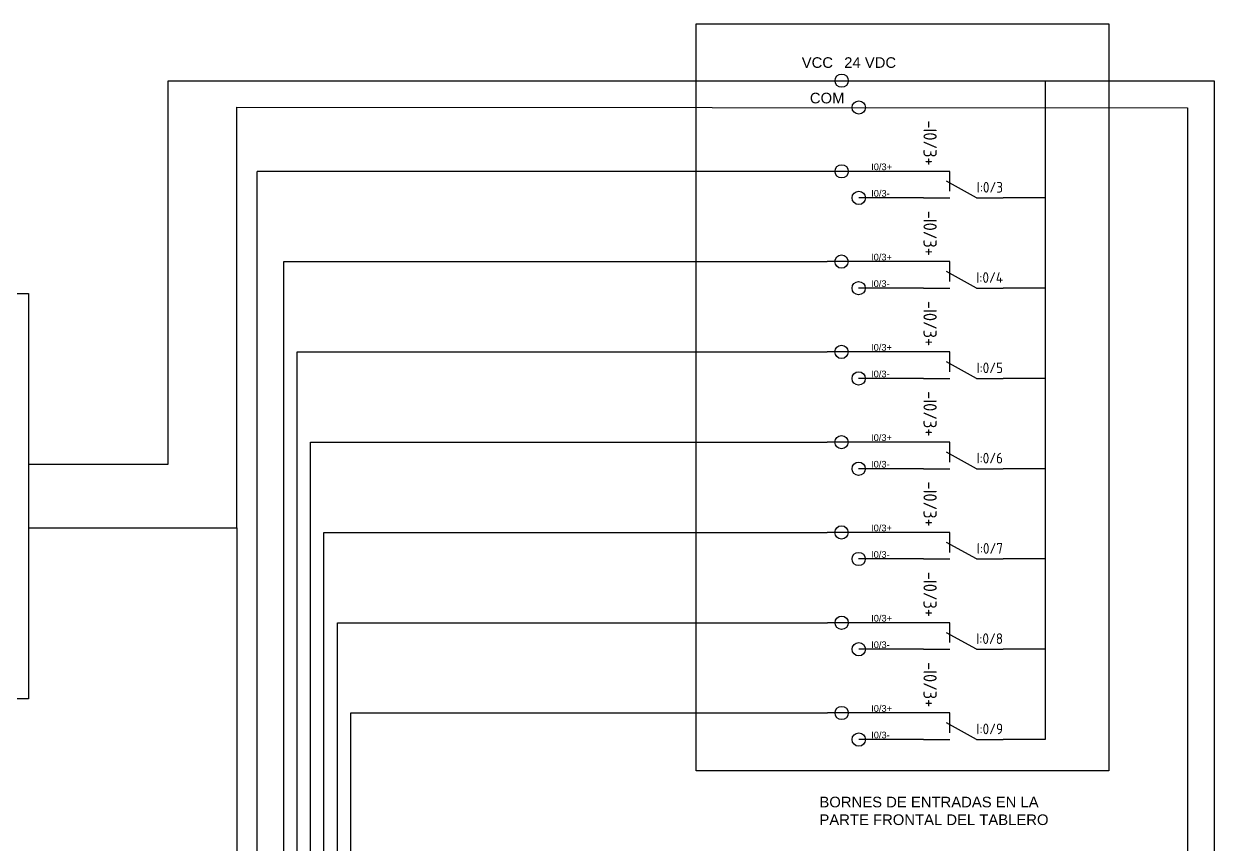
# Model space of a CAD drawing. Header units: inches. Extents: x 106 to 3517, y 102 to 1557.
# Drawn here: x 551.9 to 1000.4, y 411.1 to 720.1 of the extents above; entities that cross this region are included whole.
import ezdxf
from ezdxf.enums import TextEntityAlignment as Align

# ---------------------------------------------------------------- set-up
doc = ezdxf.new("R2010")
doc.units = ezdxf.units.IN
doc.header["$MEASUREMENT"] = 0
for name, color, linetype in [('07', 7, 'Continuous'), ('LOCBOX', 92, 'Continuous'), ('RED_14_THHN', 1, 'Continuous'), ('SYMS', 7, 'Continuous'), ('TAGS', 150, 'Continuous'), ('TERMS', 123, 'Continuous'), ('WIRENO', 72, 'Continuous'), ('WIRES', 250, 'Continuous'), ('YEL_14_THHN', 2, 'Continuous')]:
    doc.layers.add(name, color=color, linetype=linetype)
doc.styles.get("Standard").update_dxf_attribs({"font": 'arial.ttf'})
doc.styles.add('WD_IEC', font='ISOCP2.shx', dxfattribs={"width": 0.9, "height": 4})

# ---------------------------------------------------------------- blocks, each defined once
blk = doc.blocks.new('VCR23')
for p, q in [((0, 2.5), (0, 7.5)), ((0, 2.5), (-3.125, -3.125)), ((-5, -2.5), (-5, -7.5)), ((-1.25, -2.5), (-5, -2.5)), ((0, -7.5), (0, -2.5))]:
    blk.add_line(p, q)
at = {"style": 'WD_IEC'}
for tag, p in [('INST', (-10.25, 7.75)), ('LOC', (-10.25, 4.25)), ('TAG2', (-10.25, 0.75)), ('XREF', (-10.25, -3.75)), ('DESC1', (-10.25, -7.6)), ('DESC2', (-10.25, -11.1)), ('DESC3', (-10.25, -14.6))]:
    blk.add_attdef(tag, text='', height=2.5, dxfattribs=at).set_placement(p, align=Align.RIGHT)
blk.add_attdef('TERM01', text='', height=2, rotation=90, dxfattribs=at).set_placement((-1, 7.5), align=Align.RIGHT)
at = {"style": 'WD_IEC', "flags": 1}
for tag, p, height in [('X2TERM01', (0, 7.5), 0.32), ('X4LINK', (-2, 0), 0.32), ('X1LINK', (-0.5, 0), 0.32), ('CONTACT', (4, -3.5), 1), ('FAMILY', (4, -5), 1), ('X8TERM03', (-5, -7.5), 0.32), ('X8TERM02', (0, -7.5), 0.32)]:
    blk.add_attdef(tag, p, '', height=height, dxfattribs=at)
at = {"style": 'WD_IEC'}
for tag, p in [('TERM03', (-6, -7.5)), ('TERM02', (-1, -7.5))]:
    blk.add_attdef(tag, p, '', height=2, rotation=90, dxfattribs=at)
blk = doc.blocks.new('VT0_02')
blk.add_circle((0, 0), 1.25)
at = {"style": 'WD_IEC', "flags": 1}
for tag, p in [('X4TERM01', (-1.25, 0)), ('X2TERM01', (0, 1.25)), ('X1TERM01', (1.25, 0)), ('X8TERM01', (0, -1.25))]:
    blk.add_attdef(tag, p, '', height=0.32, dxfattribs=at)

msp = doc.modelspace()

# ---------------------------------------------------------------- linework, layer by layer
at = {"layer": '07'}
for p, q in [((553.7, 554.22), (559.7, 554.22)), ((553.7, 530.22), (559.7, 530.22))]:
    msp.add_line(p, q, dxfattribs=at)
for points in [[(805.2, 720.1), (960.78, 720.1), (960.78, 438.74), (805.2, 438.74)], [(346.43, 618.55), (553.7, 618.55), (553.7, 465.88), (346.43, 465.88)]]:
    msp.add_lwpolyline(points, close=True, dxfattribs=at)
at = {"layer": 'LOCBOX'}
for p, q in [((890.9, 664.54), (639.78, 664.54)), ((639.78, 366.62), (639.78, 664.54)), ((649.86, 366.62), (649.86, 630.54)), ((649.86, 630.54), (854.66, 630.54)), ((890.86, 630.54), (854.66, 630.54)), ((654.91, 366.62), (654.91, 596.54)), ((654.91, 596.54), (854.66, 596.54)), ((890.86, 596.54), (854.66, 596.54)), ((659.95, 366.62), (659.95, 562.54)), ((659.95, 562.54), (854.66, 562.54)), ((890.86, 562.54), (854.66, 562.54)), ((665, 366.62), (665, 528.54)), ((665, 528.54), (854.66, 528.54)), ((890.86, 528.54), (854.66, 528.54)), ((670.04, 366.62), (670.04, 494.54)), ((670.04, 494.54), (854.71, 494.54)), ((890.9, 494.54), (854.71, 494.54)), ((675.09, 366.62), (675.09, 460.54)), ((675.09, 460.54), (854.71, 460.54)), ((890.9, 460.54), (854.71, 460.54))]:
    msp.add_line(p, q, dxfattribs=at)
at = {"layer": 'RED_14_THHN'}
for p, q in [((606.32, 554.22), (606.32, 698.69)), ((606.32, 698.69), (1000.43, 698.69)), ((936.68, 698.69), (936.68, 450.54)), ((1000.43, 698.69), (1000.43, 102.17)), ((936.68, 654.54), (920.86, 654.54)), ((936.68, 620.54), (920.86, 620.54)), ((936.68, 586.54), (920.86, 586.54)), ((559.7, 554.22), (606.32, 554.22)), ((936.68, 552.54), (920.86, 552.54)), ((936.68, 518.54), (920.86, 518.54)), ((936.68, 484.54), (920.86, 484.54)), ((936.68, 450.54), (920.86, 450.54))]:
    msp.add_line(p, q, dxfattribs=at)
at = {"layer": 'WIRES'}
for p, q in [((632.21, 530.22), (632.13, 688.69)), ((632.13, 688.69), (990.41, 688.51)), ((990.41, 688.51), (990.43, 112.17)), ((559.7, 530.22), (632.21, 530.22)), ((632.21, 530.22), (632.21, 373.62))]:
    msp.add_line(p, q, dxfattribs=at)
at = {"layer": 'YEL_14_THHN'}
for p, q in [((890.9, 654.54), (866.51, 654.54)), ((890.86, 620.54), (866.46, 620.54)), ((890.86, 586.54), (866.46, 586.54)), ((890.86, 552.54), (866.46, 552.54)), ((890.86, 518.54), (866.46, 518.54)), ((890.9, 484.54), (866.51, 484.54)), ((890.9, 450.54), (866.51, 450.54))]:
    msp.add_line(p, q, dxfattribs=at)

# ---------------------------------------------------------------- block references
at = {"layer": 'SYMS', "xscale": 2, "yscale": 2, "zscale": 2}
for p in [(860.06, 698.69), (866.51, 688.57), (860.06, 664.54), (866.51, 654.54), (860.01, 630.54), (866.46, 620.54), (860.01, 596.54), (866.46, 586.54), (860.01, 562.54), (866.46, 552.54), (860.01, 528.54), (866.46, 518.54), (860.06, 494.54), (866.51, 484.54), (860.06, 460.54), (866.51, 450.54)]:
    msp.add_blockref('VT0_02', p, dxfattribs=at)
at = {"layer": 'SYMS'}
ref = msp.add_blockref('VCR23', (905.86, 654.54), dxfattribs=dict(at, xscale=2, yscale=2, zscale=2, rotation=270))
ref.add_attrib('TERM01', 'I:0/3', dxfattribs={"layer": 'TERMS', "height": 4, "style": 'WD_IEC'}).set_placement((920.86, 656.54), align=Align.RIGHT)
ref.add_attrib('TAG2', '-I0/3+', dxfattribs={"layer": 'TAGS', "height": 5, "rotation": 270, "style": 'WD_IEC'}).set_placement((890.88, 666.7), align=Align.RIGHT)
ref = msp.add_blockref('VCR23', (905.86, 620.54), dxfattribs=dict(at, xscale=2, yscale=2, zscale=2, rotation=270))
ref.add_attrib('TERM01', 'I:0/4', dxfattribs={"layer": 'TERMS', "height": 4, "style": 'WD_IEC'}).set_placement((920.86, 622.54), align=Align.RIGHT)
ref.add_attrib('TAG2', '-I0/3+', dxfattribs={"layer": 'TAGS', "height": 5, "rotation": 270, "style": 'WD_IEC'}).set_placement((890.88, 632.7), align=Align.RIGHT)
ref = msp.add_blockref('VCR23', (905.86, 586.54), dxfattribs=dict(at, xscale=2, yscale=2, zscale=2, rotation=270))
ref.add_attrib('TERM01', 'I:0/5', dxfattribs={"layer": 'TERMS', "height": 4, "style": 'WD_IEC'}).set_placement((920.86, 588.54), align=Align.RIGHT)
ref.add_attrib('TAG2', '-I0/3+', dxfattribs={"layer": 'TAGS', "height": 5, "rotation": 270, "style": 'WD_IEC'}).set_placement((890.88, 598.7), align=Align.RIGHT)
ref = msp.add_blockref('VCR23', (905.86, 552.54), dxfattribs=dict(at, xscale=2, yscale=2, zscale=2, rotation=270))
ref.add_attrib('TERM01', 'I:0/6', dxfattribs={"layer": 'TERMS', "height": 4, "style": 'WD_IEC'}).set_placement((920.86, 554.54), align=Align.RIGHT)
ref.add_attrib('TAG2', '-I0/3+', dxfattribs={"layer": 'TAGS', "height": 5, "rotation": 270, "style": 'WD_IEC'}).set_placement((890.88, 564.7), align=Align.RIGHT)
ref = msp.add_blockref('VCR23', (905.86, 518.54), dxfattribs=dict(at, xscale=2, yscale=2, zscale=2, rotation=270))
ref.add_attrib('TERM01', 'I:0/7', dxfattribs={"layer": 'TERMS', "height": 4, "style": 'WD_IEC'}).set_placement((920.86, 520.54), align=Align.RIGHT)
ref.add_attrib('TAG2', '-I0/3+', dxfattribs={"layer": 'TAGS', "height": 5, "rotation": 270, "style": 'WD_IEC'}).set_placement((890.88, 530.7), align=Align.RIGHT)
ref = msp.add_blockref('VCR23', (905.86, 484.54), dxfattribs=dict(at, xscale=2, yscale=2, zscale=2, rotation=270))
ref.add_attrib('TERM01', 'I:0/8', dxfattribs={"layer": 'TERMS', "height": 4, "style": 'WD_IEC'}).set_placement((920.86, 486.54), align=Align.RIGHT)
ref.add_attrib('TAG2', '-I0/3+', dxfattribs={"layer": 'TAGS', "height": 5, "rotation": 270, "style": 'WD_IEC'}).set_placement((890.88, 496.7), align=Align.RIGHT)
ref = msp.add_blockref('VCR23', (905.86, 450.54), dxfattribs=dict(at, xscale=2, yscale=2, zscale=2, rotation=270))
ref.add_attrib('TERM01', 'I:0/9', dxfattribs={"layer": 'TERMS', "height": 4, "style": 'WD_IEC'}).set_placement((920.86, 452.54), align=Align.RIGHT)
ref.add_attrib('TAG2', '-I0/3+', dxfattribs={"layer": 'TAGS', "height": 5, "rotation": 270, "style": 'WD_IEC'}).set_placement((890.88, 462.7), align=Align.RIGHT)

# ---------------------------------------------------------------- texts
at = {"char_height": 4, "attachment_point": 1}
for s, width, heights, insert in [('VCC^I24 VDC', 37.1347, [3.32], (845.02, 707.51)), ('COM', 29.3606, [0], (848.08, 694.14))]:
    msp.add_mtext_dynamic_manual_height_columns(s, width=width, gutter_width=1, heights=heights, dxfattribs=dict(at, insert=insert))
at = {"layer": 'WIRENO', "char_height": 2.5, "attachment_point": 1}
for insert in [(871.18, 667.49), (871.14, 633.49), (871.14, 599.49), (871.14, 565.49), (871.14, 531.49), (871.18, 497.49), (871.18, 463.49)]:
    msp.add_mtext_dynamic_manual_height_columns('{\\C3;I0/3+}', width=10.3688, gutter_width=12.5, heights=[0], dxfattribs=dict(at, insert=insert))
at = {"layer": 'WIRES', "insert": (851.69, 429.01), "char_height": 4, "attachment_point": 1}
msp.add_mtext_dynamic_manual_height_columns('BORNES DE ENTRADAS EN LA PARTE FRONTAL DEL TABLERO', width=92.0168, gutter_width=12.5, heights=[11.25], dxfattribs=at)
at = {"layer": 'YEL_14_THHN', "char_height": 2.5, "attachment_point": 1}
for insert in [(871.18, 657.49), (871.14, 623.49), (871.14, 589.49), (871.14, 555.49), (871.14, 521.49), (871.18, 487.49), (871.18, 453.49)]:
    msp.add_mtext_dynamic_manual_height_columns('I0/3-', width=10.3688, gutter_width=12.5, heights=[0], dxfattribs=dict(at, insert=insert))

doc.saveas('drawing.dxf')
